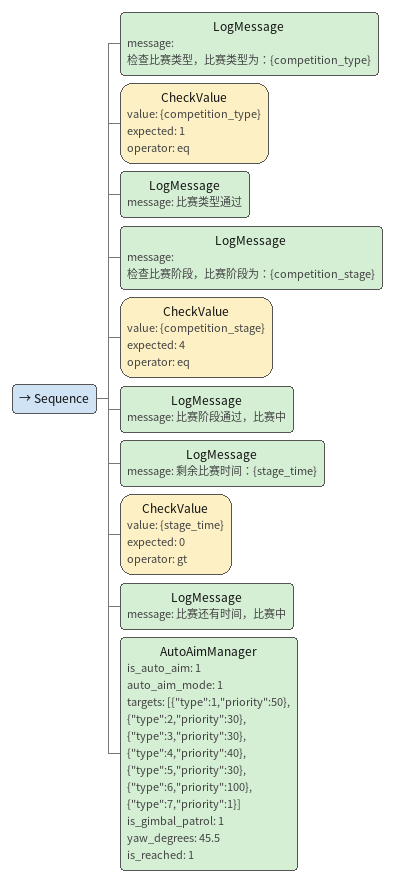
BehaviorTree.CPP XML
<Sequence>
    <!-- 比赛类型检查 -->
    <LogMessage message="检查比赛类型，比赛类型为：{competition_type}"/>
    <CheckValue value="{competition_type}" expected="1" operator="eq"/>
    <LogMessage message="比赛类型通过"/>

    <!-- 比赛阶段检查 -->
    <LogMessage message="检查比赛阶段，比赛阶段为：{competition_stage}"/>
    <CheckValue value="{competition_stage}" expected="4" operator="eq"/>
    <LogMessage message="比赛阶段通过，比赛中"/>
    <!-- 剩余时间检查 -->
    <LogMessage message="剩余比赛时间：{stage_time}"/>
    <CheckValue value="{stage_time}" expected="0" operator="gt"/>
    <LogMessage message="比赛还有时间，比赛中"/>
    <AutoAimManager is_auto_aim="1" auto_aim_mode="1" targets="[{&quot;type&quot;:1,&quot;priority&quot;:50},                                       {&quot;type&quot;:2,&quot;priority&quot;:30},                                       {&quot;type&quot;:3,&quot;priority&quot;:30},                                       {&quot;type&quot;:4,&quot;priority&quot;:40},                                       {&quot;type&quot;:5,&quot;priority&quot;:30},                                       {&quot;type&quot;:6,&quot;priority&quot;:100},                                       {&quot;type&quot;:7,&quot;priority&quot;:1}]" is_gimbal_patrol="1" yaw_degrees="45.5" is_reached="1"/>
</Sequence>
